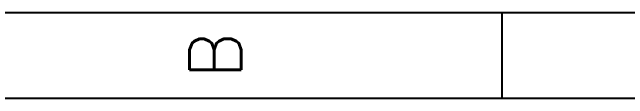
# Model space of a CAD drawing. Extents: x -268 to 907, y 393 to 1224.
# Drawn here: x -57.1 to 84.5, y 1164.4 to 1184.2 of the extents above; entities that cross this region are included whole.
import ezdxf
from ezdxf.enums import TextEntityAlignment as Align

# ---------------------------------------------------------------- set-up
doc = ezdxf.new("R2010")
doc.units = 0
doc.header["$LTSCALE"] = 1.21
doc.header["$MEASUREMENT"] = 0
doc.layers.get('0').update_dxf_attribs({"linetype": 'CONTINUOUS'})
doc.layers.add('FROMAT', color=7, linetype='CONTINUOUS')
doc.styles.add('ROMANS', font='romans.shx', dxfattribs={"bigfont": 'gbcbig.shx'})

# ---------------------------------------------------------------- blocks, each defined once
blk = doc.blocks.new('EYTT')
at = {"layer": 'FROMAT'}
for p, q in [((-240.057, 150.124), (131.473, 150.124)), ((-143.821, 143.418), (-143.821, 150.124))]:
    blk.add_line(p, q, dxfattribs=at)
at = {"layer": 'FROMAT', "color": 6}
for p, q in [((124.766, 143.418), (-233.35, 143.418)), ((-18.387, 143.418), (-144.899, 143.418))]:
    blk.add_line(p, q, dxfattribs=at)
at = {"layer": 'FROMAT', "style": 'ROMANS'}
blk.add_text('B', height=4.024, rotation=90, dxfattribs=at).set_placement((-166.203, 146.771), align=Align.MIDDLE)

msp = doc.modelspace()

# ---------------------------------------------------------------- block references
at = {"xscale": 2.948399999999978, "yscale": 2.948400000000509, "zscale": 2.948399999999999}
msp.add_blockref('EYTT', (479.62892, 741.57847), dxfattribs=at)

doc.saveas('drawing.dxf')
